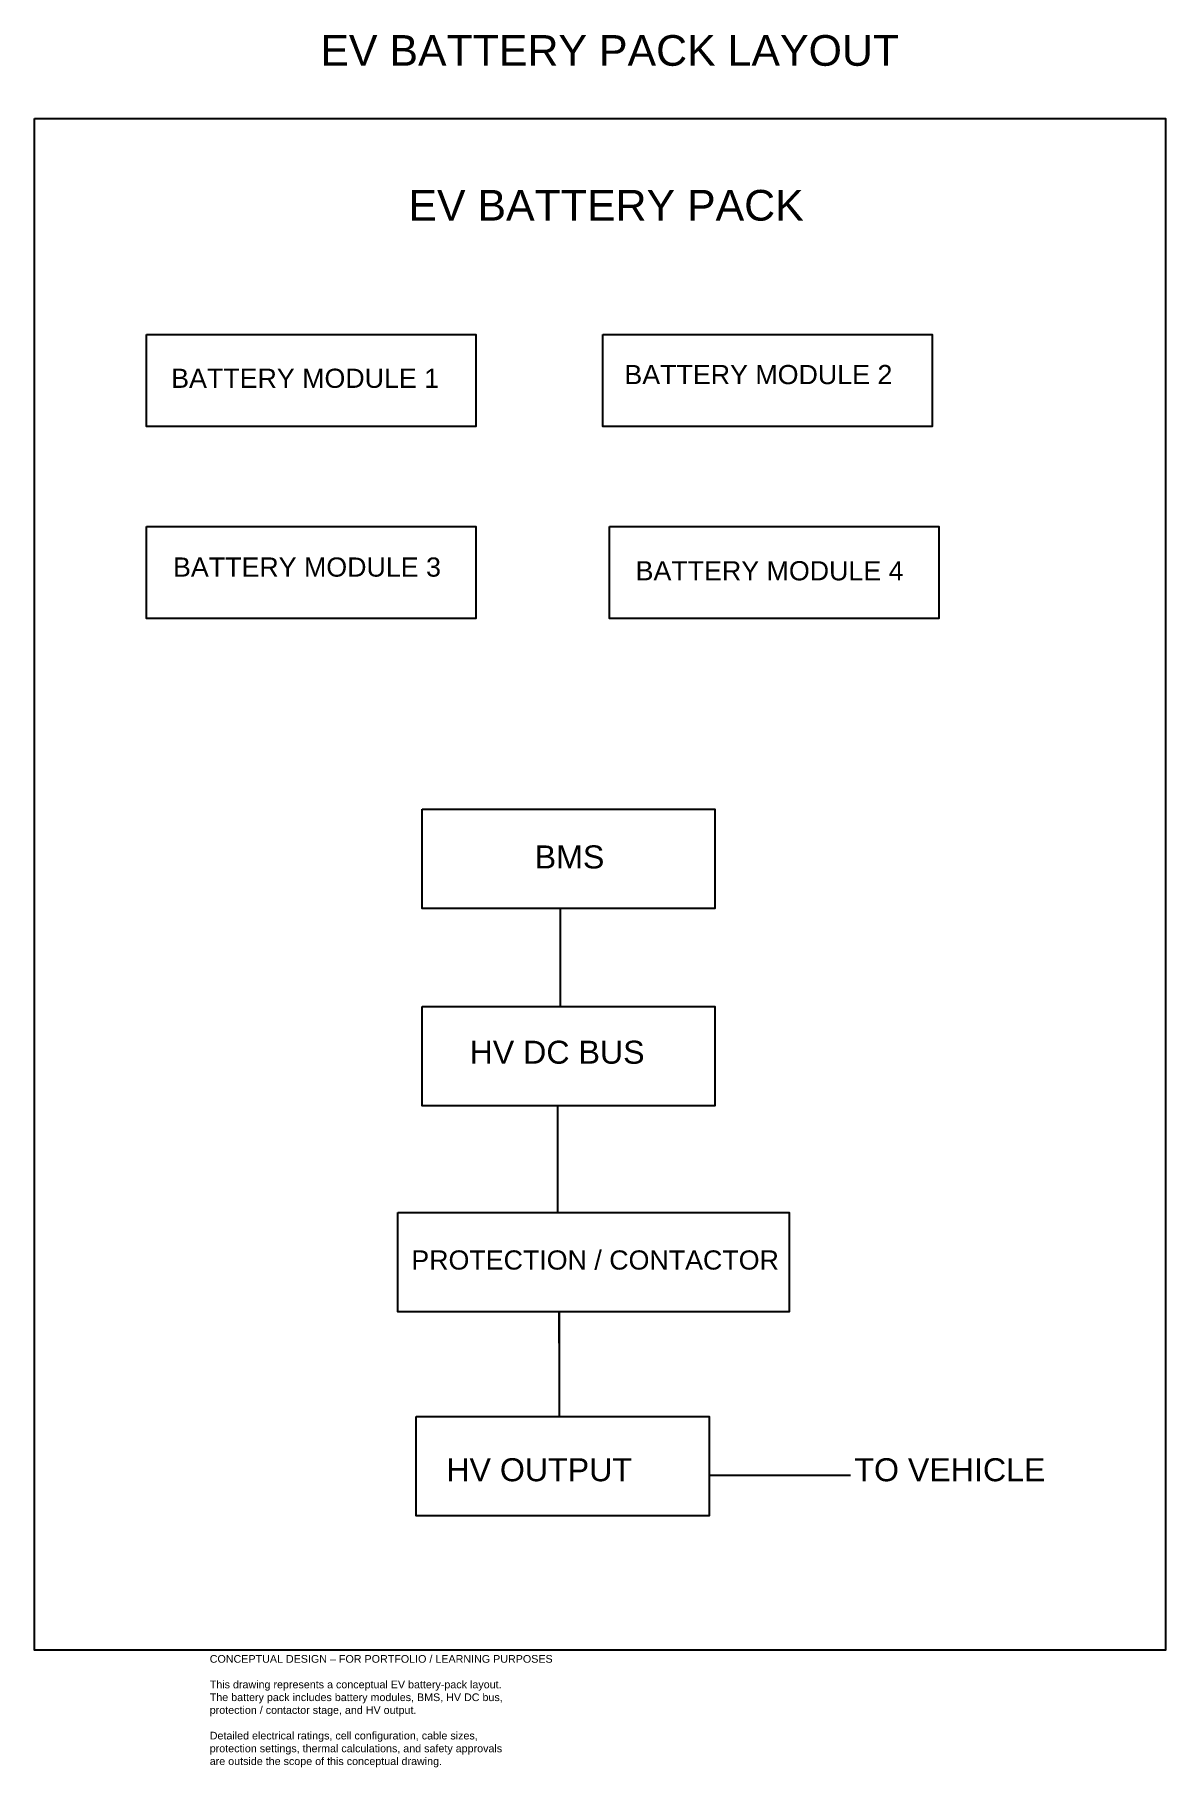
# Model space of a CAD drawing. Header units: millimetres. Extents: x 21.3 to 50.7, y -17.2 to 28.
import ezdxf

# ---------------------------------------------------------------- set-up
doc = ezdxf.new("R2010")
doc.units = ezdxf.units.MM
doc.header["$MEASUREMENT"] = 0
doc.styles.get("Standard").update_dxf_attribs({"font": 'arial.ttf'})

msp = doc.modelspace()

# ---------------------------------------------------------------- linework, layer by layer
for p, q in [((34.954, 5.23), (34.954, 2.676)), ((34.881, 0.086), (34.881, -2.697)), ((34.93, -6.103), (34.93, -5.287)), ((34.93, -5.287), (34.93, -8.014)), ((38.834, -9.546), (42.525, -9.546))]:
    msp.add_line(p, q)
for points in [[(21.251, 25.83), (50.732, 25.83), (50.732, -14.107), (21.251, -14.107)], [(24.167, 20.191), (32.754, 20.191), (32.754, 17.793), (24.167, 17.793)], [(36.067, 20.191), (44.654, 20.191), (44.654, 17.793), (36.067, 17.793)], [(24.167, 15.192), (32.754, 15.192), (32.754, 12.793), (24.167, 12.793)], [(36.236, 15.192), (44.823, 15.192), (44.823, 12.793), (36.236, 12.793)], [(31.353, 7.82), (38.986, 7.82), (38.986, 5.23), (31.353, 5.23)], [(31.353, 2.676), (38.986, 2.676), (38.986, 0.086), (31.353, 0.086)], [(30.722, -2.697), (40.924, -2.697), (40.924, -5.287), (30.722, -5.287)], [(31.201, -8.014), (38.834, -8.014), (38.834, -10.604), (31.201, -10.604)]]:
    msp.add_lwpolyline(points, close=True)

# ---------------------------------------------------------------- texts
for s, height, p in [('   EV BATTERY PACK   ', 0.8, (30.064, 23.164)), ('BATTERY MODULE 1  ', 0.5, (24.811, 18.803)), ('BATTERY MODULE 2  ', 0.5, (36.628, 18.9)), ('BATTERY MODULE 3 ', 0.5, (24.859, 13.881)), ('BATTERY MODULE 4', 0.5, (36.92, 13.784)), (' BMS', 0.6, (34.056, 6.273)), (' HV DC BUS ', 0.6, (32.358, 1.181)), ('PROTECTION / CONTACTOR', 0.5, (31.072, -4.187)), (' HV OUTPUT  ', 0.6, (31.751, -9.706)), ('TO VEHICLE      ', 0.6, (42.623, -9.706))]:
    msp.add_text(s, height=height).set_placement(p)
at = {"insert": (28.389, 28.001), "char_height": 0.8, "attachment_point": 1}
msp.add_mtext(' EV BATTERY PACK LAYOUT', dxfattribs=at)
at = {"insert": (25.816, -14.238), "char_height": 0.2, "attachment_point": 1}
msp.add_mtext_dynamic_manual_height_columns('CONCEPTUAL DESIGN – FOR PORTFOLIO / LEARNING PURPOSES\\P\\PThis drawing represents a conceptual EV battery-pack layout.\\PThe battery pack includes battery modules, BMS, HV DC bus,\\Pprotection / contactor stage, and HV output.\\P\\PDetailed electrical ratings, cell configuration, cable sizes,\\Pprotection settings, thermal calculations, and safety approvals\\Pare outside the scope of this conceptual drawing.', width=42.63033, gutter_width=1, heights=[0], dxfattribs=at)

doc.saveas('drawing.dxf')
